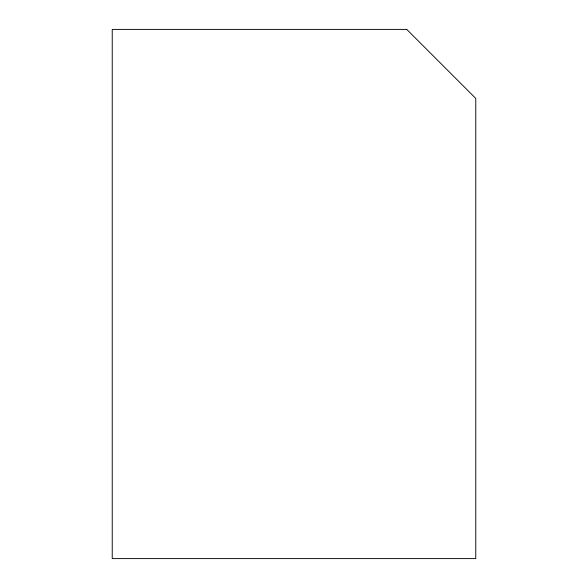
<?xml version="1.0" encoding="UTF-8"?>
<svg xmlns="http://www.w3.org/2000/svg" width="588" height="588" viewBox="0 0 588 588"><rect width="100%" height="100%" fill="white"/><g stroke="black" fill="none" stroke-linecap="round" stroke-linejoin="round"><path stroke-width="0.88" d="M406.742 29.4L112.234 29.4L112.234 558.6L475.765 558.6L475.765 98.424L406.742 29.4"/></g></svg>
